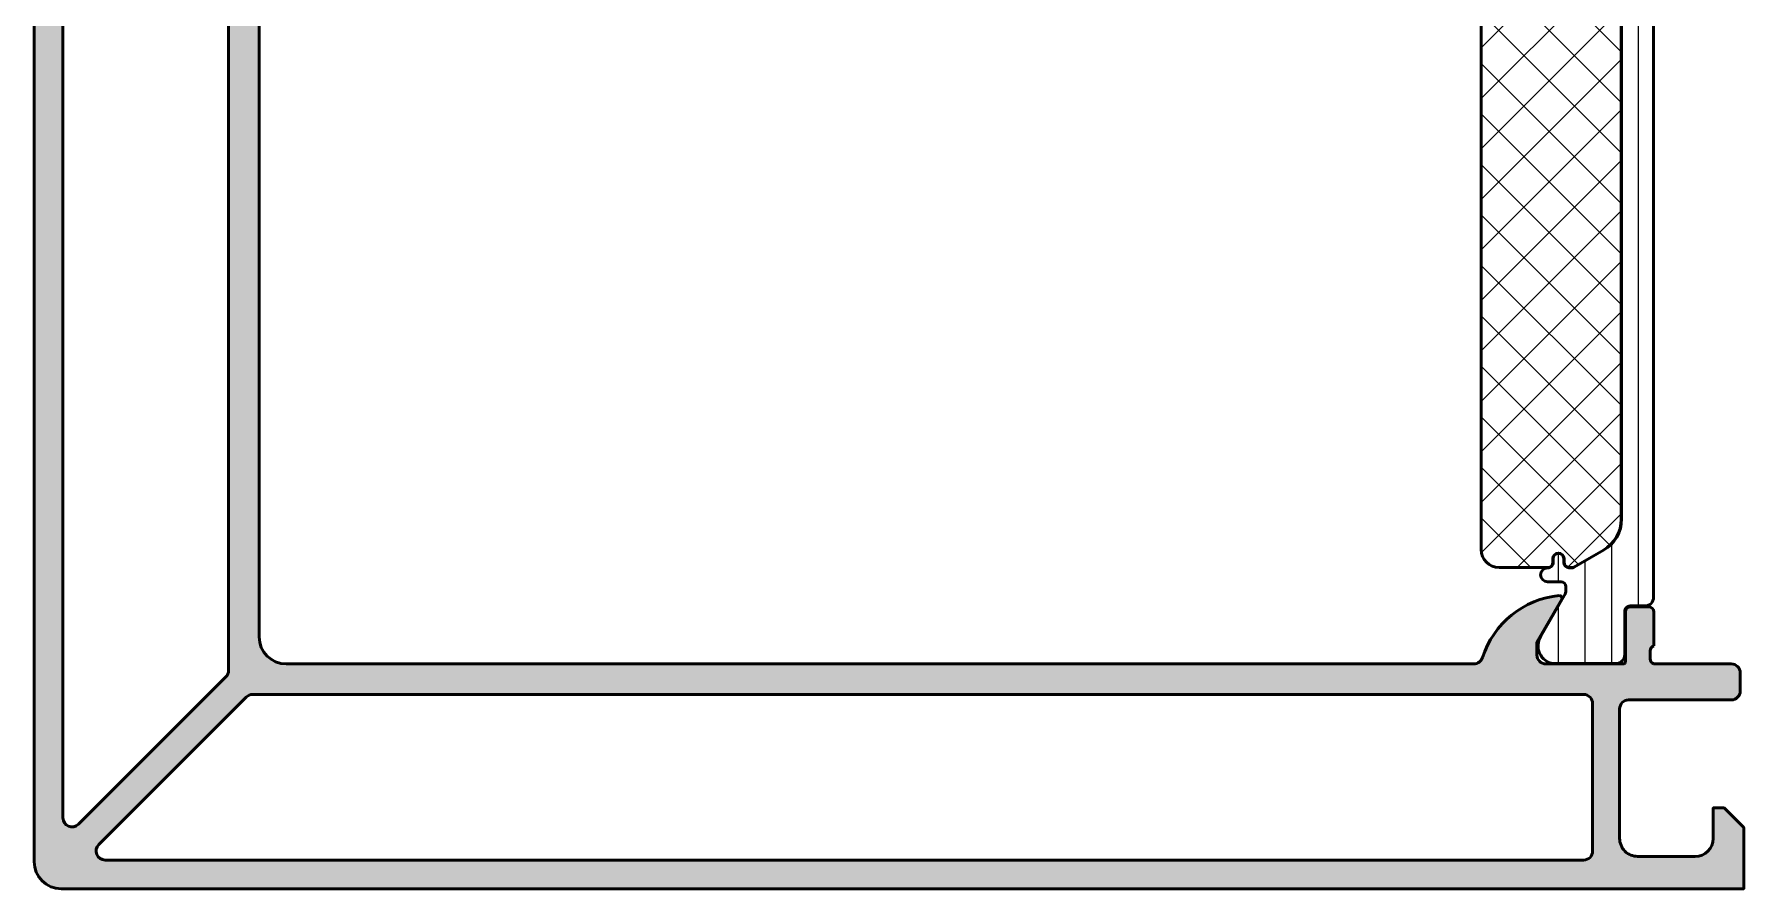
# Model space of a CAD drawing. Extents: x 0 to 95, y 0 to 95.
# Drawn here: x 0 to 95, y 0 to 47.5 of the extents above; entities that cross this region are included whole.
import ezdxf

# ---------------------------------------------------------------- set-up
doc = ezdxf.new("R2010")
doc.units = 0
for name, color, linetype, lineweight in [('0S-Alu contour', 7, 'Continuous', 50), ('0S-Alu hatch', 252, 'Continuous', 25), ('0S-Plastic contour', 254, 'Continuous', 50), ('0S-Plastic hatch', 253, 'Continuous', 25), ('0S-PT contour', 91, 'Continuous', 50), ('0S-PT hatch', 103, 'Continuous', 25)]:
    doc.layers.add(name, color=color, linetype=linetype, lineweight=lineweight)

# ---------------------------------------------------------------- blocks, each defined once
blk = doc.blocks.new('445440__0053F759_4F8C_445B_8C2F_26E1E57AFD2A_')
at = {"layer": '0S-Alu hatch'}
h = blk.add_hatch(color=256, dxfattribs=at)
edge = h.paths.add_edge_path()
edge.add_arc((88.59999999999997, 10.00000000000005), 0.4999999999999716, 90, 180)
edge.add_line((88.1, 10.00000000000005), (88.1, 2.800000000000054))
edge.add_arc((89.10000000000001, 2.800000000000055), 1.000000000000028, 180, 270.0000000000017)
edge.add_line((89.10000000000005, 1.800000000000027), (92.30000000000003, 1.800000000000031))
edge.add_arc((92.30000000000003, 2.800000000000033), 1.000000000000001, 270, 360)
edge.add_line((93.30000000000003, 2.800000000000058), (93.3, 4.500000000000017))
edge.add_line((93.3, 4.500000000000017), (93.89999999999995, 4.500000000000017))
edge.add_line((93.89999999999995, 4.500000000000017), (95, 3.399999999999974))
edge.add_line((95, 3.399999999999974), (95, 0))
edge.add_line((95, 0), (1.5, 4e-16))
edge.add_ellipse((1.5, 1.5), major_axis=(-1.499999999999999, 0), ratio=1, start_angle=0, end_angle=90, ccw=False)
edge.add_line((4e-16, 1.5), (5.8e-15, 95.00000000000003))
edge.add_line((5.8e-15, 95.00000000000003), (3.400000000000053, 95))
edge.add_line((3.400000000000053, 95), (4.500000000000054, 93.90000000000003))
edge.add_line((4.500000000000054, 93.90000000000003), (4.500000000000054, 93.3))
edge.add_line((4.500000000000054, 93.3), (2.800000000000084, 93.30000000000003))
edge.add_arc((2.800000000000067, 92.30000000000003), 1, 89.99999999999903, 180)
edge.add_line((1.800000000000067, 92.30000000000003), (1.800000000000063, 89.1000000000001))
edge.add_arc((2.800000000000065, 89.1000000000001), 1.000000000000001, 180, 269.9999999999994)
edge.add_line((2.800000000000055, 88.10000000000007), (10.00000000000006, 88.1))
edge.add_arc((10.00000000000006, 88.59999999999997), 0.4999999999999716, 269.9999999999996, 360)
edge.add_line((10.50000000000004, 88.59999999999997), (10.50000000000005, 94.29999999999997))
edge.add_ellipse((11.00000000000006, 94.29999999999997), major_axis=(-0.5000000000000107, 0), ratio=1, start_angle=270.0000000000023, end_angle=360, ccw=False)
edge.add_line((11.00000000000004, 94.8), (12.00000000000003, 94.80000000000003))
edge.add_ellipse((12.00000000000005, 94.30000000000003), major_axis=(-0.5, 0), ratio=1, start_angle=180, end_angle=270.00000000000244, ccw=False)
edge.add_line((12.50000000000005, 94.30000000000001), (12.50000000000005, 89.99999999999991))
edge.add_arc((12.76752059199318, 90.07883644654297), 0.2788950563274501, 196.4198764194927, 271.1645893740794)
edge.add_line((12.77318899999147, 89.79999899999991), (13.22678299999157, 89.79999899999993))
edge.add_arc((13.23244365946863, 90.07886709564308), 0.2789255417371435, 268.8371299271128, 343.5754054446431)
edge.add_line((13.49998699999156, 89.99999999999991), (15.37999800000004, 89.99999999999991))
edge.add_ellipse((15.37999800000004, 89.69999999999989), major_axis=(-0.3000000000000114, 0), ratio=1, start_angle=180, end_angle=270, ccw=False)
edge.add_line((15.67999800000005, 89.69999999999989), (15.67999800000005, 88.72002568095712))
edge.add_ellipse((15.37999800000005, 88.72002568095711), major_axis=(-0.2999999999999954, 0), ratio=1, start_angle=90.00000000000028, end_angle=180, ccw=False)
edge.add_line((15.37999800000005, 88.42002568095711), (12.62000000000006, 88.42002568095712))
edge.add_arc((12.62000000000006, 88.30002568095713), 0.1199999999999761, 90, 180)
edge.add_line((12.50000000000008, 88.30002568095713), (12.50000000000009, 84))
edge.add_arc((13.00000000000005, 84), 0.4999999999999556, 180, 270.0000000000047)
edge.add_line((13.00000000000009, 83.50000000000004), (13.70000000000015, 83.5000000000001))
edge.add_line((13.70000000000015, 83.5000000000001), (16.09282032302769, 84.88149545762249))
edge.add_ellipse((16.16188021535182, 84.76188021535187), major_axis=(-0.1381197846482577, 0), ratio=1, start_angle=174.3774224492092, end_angle=300.0000000000007, ccw=False)
edge.add_ellipse((11.32339113815304, 85.23822324117354), major_axis=(-4.99999999999919, 0), ratio=1, start_angle=107.7484163560706, end_angle=174.3774224492106, ccw=False)
edge.add_arc((13.00000000000091, 79.99999999999972), 0.5000000000008437, 107.7484163560707, 180)
edge.add_line((12.50000000000007, 79.99999999999973), (12.49999999999986, 14.00000000000017))
edge.add_arc((13.99999999999986, 14.00000000000016), 1.499999999999998, 180, 269.9999999999998)
edge.add_line((13.99999999999986, 12.50000000000016), (79.99999999999973, 12.50000000000003))
edge.add_arc((79.99999999999973, 13.00000000000058), 0.5000000000005543, 270, 342.2515836439303)
edge.add_ellipse((85.23822324117359, 11.32339113815273), major_axis=(-4.999999999999504, 0), ratio=1, start_angle=275.6225775507901, end_angle=342.25158364392956, ccw=False)
edge.add_ellipse((84.76188021535182, 16.1618802153518), major_axis=(-0.1381197846482728, 0), ratio=1, start_angle=149.9999999999972, end_angle=275.6225775507904, ccw=False)
edge.add_line((84.88149545762246, 16.09282032302765), (83.50000000000009, 13.70000000000013))
edge.add_line((83.50000000000009, 13.70000000000013), (83.50000000000001, 13.0000000000001))
edge.add_arc((84, 13.00000000000004), 0.4999999999999858, 180, 270)
edge.add_line((84, 12.50000000000006), (88.30002568095718, 12.50000000000006))
edge.add_arc((88.3000256809572, 12.62000000000003), 0.119999999999969, 269.9999999999932, 360)
edge.add_line((88.42002568095717, 12.62000000000003), (88.42002568095712, 15.37999800000003))
edge.add_ellipse((88.72002568095714, 15.37999800000003), major_axis=(-0.2999999999999971, 0), ratio=1, start_angle=269.99999999999727, end_angle=360, ccw=False)
edge.add_line((88.72002568095714, 15.67999800000003), (89.69999999999993, 15.67999800000003))
edge.add_ellipse((89.69999999999993, 15.37999800000002), major_axis=(-0.3000000000000096, 0), ratio=1, start_angle=180, end_angle=270, ccw=False)
edge.add_line((89.99999999999994, 15.37999800000002), (89.99999999999994, 13.49998699999151))
edge.add_arc((90.0788670956431, 13.23244365946859), 0.2789255417371304, 106.4245945553546, 181.1628700729015)
edge.add_line((89.79999899999996, 13.22678299999146), (89.79999899999993, 12.77318899999223))
edge.add_arc((90.07883644654297, 12.76752059199316), 0.278895056327452, 178.8354106257594, 253.5801235805075)
edge.add_line((89.99999999999991, 12.50000000000003), (94.30000000000005, 12.49999999999986))
edge.add_ellipse((94.30000000000003, 11.99999999999988), major_axis=(-0.4999999999999876, 0), ratio=1, start_angle=180, end_angle=269.9999999999984, ccw=False)
edge.add_line((94.80000000000003, 11.99999999999986), (94.79999999999998, 11))
edge.add_ellipse((94.29999999999997, 11.00000000000002), major_axis=(-0.5, 0), ratio=1, start_angle=90, end_angle=180, ccw=False)
edge.add_line((94.29999999999997, 10.50000000000002), (88.59999999999997, 10.50000000000002))
edge = h.paths.add_edge_path()
edge.add_arc((86.09999999999997, 2.100000000000042), 0.5000000000000427, 270, 360)
edge.add_line((86.60000000000001, 2.100000000000043), (86.60000000000001, 10.29999999999999))
edge.add_arc((86.1, 10.29999999999999), 0.5000000000000142, 0, 90.0000000000016)
edge.add_line((86.09999999999997, 10.8), (12.13847763108489, 10.79999999999986))
edge.add_arc((12.13847763108489, 10.29999999999987), 0.4999999999999947, 89.9999999999992, 134.9999999999999)
edge.add_line((11.78492424049162, 10.65355339059314), (3.584924240491757, 2.453553390593272))
edge.add_arc((3.938477631085029, 2.099999999999999), 0.4999999999999987, 134.9999999999999, 270)
edge.add_line((3.938477631085029, 1.6), (86.09999999999997, 1.599999999999999))
edge = h.paths.add_edge_path()
edge.add_arc((10.29999999999988, 12.1384776310849), 0.499999999999989, 315, 360)
edge.add_line((10.79999999999986, 12.1384776310849), (10.8, 86.10000000000007))
edge.add_arc((10.30000000000008, 86.10000000000007), 0.4999999999999254, 0, 90)
edge.add_line((10.30000000000008, 86.6), (2.100000000000063, 86.60000000000001))
edge.add_arc((2.100000000000059, 86.09999999999995), 0.500000000000057, 89.99999999999955, 180)
edge.add_line((1.600000000000002, 86.0999999999999), (1.599999999999982, 3.938477631085007))
edge.add_arc((2.099999999999982, 3.938477631085007), 0.4999999999999999, 180, 315.0000000000001)
edge.add_line((2.453553390593256, 3.584924240491734), (10.65355339059314, 11.78492424049164))
at = {"layer": '0S-Alu contour', "color": 7}
for points in [[(4e-16, 1.5), (5.8e-15, 95.00000000000003), (3.400000000000053, 95), (4.500000000000054, 93.90000000000003), (4.500000000000054, 93.3), (2.800000000000084, 93.30000000000003)], [(1.600000000000002, 86.0999999999999), (1.599999999999982, 3.938477631085007)], [(10.79999999999986, 12.1384776310849), (10.8, 86.10000000000007)], [(12.50000000000007, 79.99999999999973), (12.49999999999986, 14.00000000000017)], [(84.88149545762246, 16.09282032302765), (83.50000000000009, 13.70000000000013), (83.50000000000001, 13.0000000000001)], [(88.42002568095717, 12.62000000000003), (88.42002568095712, 15.37999800000003)], [(88.72002568095714, 15.67999800000003), (89.69999999999993, 15.67999800000003)], [(89.99999999999994, 15.37999800000002), (89.99999999999994, 13.49998699999151)], [(13.99999999999986, 12.50000000000016), (79.99999999999973, 12.50000000000003)], [(84, 12.50000000000006), (88.30002568095718, 12.50000000000006)], [(89.79999899999996, 13.22678299999146), (89.79999899999993, 12.77318899999223)], [(89.99999999999991, 12.50000000000003), (94.30000000000005, 12.49999999999986)], [(2.453553390593256, 3.584924240491734), (10.65355339059314, 11.78492424049164)], [(94.80000000000003, 11.99999999999986), (94.79999999999998, 11)], [(11.78492424049162, 10.65355339059314), (3.584924240491757, 2.453553390593272)], [(86.09999999999997, 10.8), (12.13847763108489, 10.79999999999986)], [(94.29999999999997, 10.50000000000002), (88.59999999999997, 10.50000000000002)], [(86.60000000000001, 2.100000000000043), (86.60000000000001, 10.29999999999999)], [(88.1, 10.00000000000005), (88.1, 2.800000000000054)], [(93.30000000000003, 2.800000000000058), (93.3, 4.500000000000017), (93.89999999999995, 4.500000000000017), (95, 3.399999999999974), (95, 0), (1.5, 4e-16)], [(3.938477631085029, 1.6), (86.09999999999997, 1.599999999999999)], [(89.10000000000005, 1.800000000000027), (92.30000000000003, 1.800000000000031)]]:
    blk.add_lwpolyline(points, dxfattribs=at)
at = {"layer": '0S-Alu contour', "color": 7, "extrusion": (0, 0, -1)}
for centre, radius, start, end in [((-85.23822324117359, 11.32339113815273), 4.999999999999504, 17.74841635607043, 84.3774224492099), ((-84.76188021535182, 16.1618802153518), 0.1381197846482728, 84.3774224492096, 210.0000000000028), ((-88.72002568095714, 15.37999800000003), 0.2999999999999971, 0, 90.00000000000273), ((-89.69999999999993, 15.37999800000002), 0.3000000000000096, 90, 180), ((-94.30000000000003, 11.99999999999988), 0.4999999999999876, 90.0000000000016, 180), ((-94.29999999999997, 11.00000000000002), 0.5, 180, 270), ((-1.5, 1.5), 1.499999999999999, 270, 0)]:
    blk.add_arc(centre, radius, start, end, dxfattribs=at)
at = {"layer": '0S-Alu contour', "color": 7}
for centre, radius, start, end in [((13.99999999999986, 14.00000000000016), 1.499999999999998, 180, 269.9999999999998), ((90.0788670956431, 13.23244365946859), 0.2789255417371304, 106.4245945553546, 181.1628700729015), ((79.99999999999973, 13.00000000000058), 0.5000000000005543, 270, 342.2515836439303), ((84, 13.00000000000004), 0.4999999999999858, 180, 270), ((88.3000256809572, 12.62000000000003), 0.119999999999969, 269.9999999999932, 0), ((90.07883644654297, 12.76752059199316), 0.278895056327452, 178.8354106257594, 253.5801235805075), ((10.29999999999988, 12.1384776310849), 0.499999999999989, 315, 0), ((12.13847763108489, 10.29999999999987), 0.4999999999999947, 89.9999999999992, 134.9999999999999), ((86.1, 10.29999999999999), 0.5000000000000142, 0, 90.0000000000016), ((88.59999999999997, 10.00000000000005), 0.4999999999999716, 90, 180), ((2.099999999999982, 3.938477631085007), 0.4999999999999999, 180, 315.0000000000001), ((3.938477631085029, 2.099999999999999), 0.4999999999999987, 134.9999999999999, 270), ((86.09999999999997, 2.100000000000042), 0.5000000000000427, 270, 0), ((89.10000000000001, 2.800000000000055), 1.000000000000028, 180, 270.0000000000017), ((92.30000000000003, 2.800000000000033), 1.000000000000001, 270, 0)]:
    blk.add_arc(centre, radius, start, end, dxfattribs=at)
blk = doc.blocks.new('245307__0D0274F0_D0E6_4BCC_83FA_28DC97B6153F___91D617F6_98F7_4865_BB62_56667D70BF9B_')
at = {"layer": '0S-Plastic hatch'}
h = blk.add_hatch(dxfattribs=at)
h.set_pattern_fill('ANSI31', color=256, scale=0.4680000000000001, angle=45, style=0)
h.set_pattern_definition([(90, (0, 0), (-1.4859, 0), [])])
edge = h.paths.add_edge_path()
edge.add_line((89.98999999999992, 66.29000567891636), (89.98999999999997, 16.20999432108361))
edge.add_ellipse((89.50000267890914, 16.20999432108362), major_axis=(-0.4899973210908258, 0), ratio=1, start_angle=90, end_angle=180, ccw=False)
edge.add_line((89.50000267890914, 15.71999699999279), (88.68966866666672, 15.71999699999999))
edge.add_arc((88.68966866666668, 15.40999699999993), 0.3100000000000538, 89.99999999998948, 180.0079248428868)
edge.add_line((88.3796686696319, 15.40995412247371), (88.38000061238371, 13.0100637501029))
edge.add_ellipse((87.89000463964022, 13.0099959774234), major_axis=(-0.4899959774303982, 0), ratio=1, start_angle=89.99999999822529, end_angle=180.0079247354991, ccw=False)
edge.add_line((87.89000463962505, 12.519999999993), (84.4141775038158, 12.51999999999997))
edge.add_ellipse((84.55577115089181, 13.49981807472282), major_axis=(-0.9899960709244718, 0), ratio=1, start_angle=-32.740756988410794, end_angle=81.77710364110533, ccw=False)
edge.add_line((83.72305944591122, 14.03524634894278), (85.04169560553936, 16.31919148717438))
edge.add_arc((84.60002263447439, 16.57419146095991), 0.509999999999987, 330.0000034006557, 360.0057438232341)
edge.add_line((85.11002263191168, 16.57424258776003), (85.1099999986841, 16.80002606457001))
edge.add_arc((84.84999999994528, 16.79999999995467), 0.2600000000452897, 0.0057438170791521, 89.99999999386829)
edge.add_line((84.84999999997311, 17.05999999999996), (84.09959336060898, 17.05999999999999))
edge.add_ellipse((84.09959336060898, 17.44925907311674), major_axis=(-0.3892590731167508, 0), ratio=1, start_angle=-90.0000000000021, end_angle=89.9999999999979, ccw=False)
edge.add_arc((84.09959336060905, 18.15000000000003), 0.3114818537665336, 269.9999999999922, 360)
edge.add_line((84.41107521437559, 18.15000000000003), (84.41107521437559, 18.3505707952862))
edge.add_ellipse((84.70050441908934, 18.3505707952862), major_axis=(-0.2894292047137554, 0), ratio=1, start_angle=180, end_angle=360, ccw=False)
edge.add_line((84.9899336238031, 18.3505707952862), (84.9899336238031, 18.14999999999994))
edge.add_arc((85.29993362380301, 18.14999999999993), 0.3099999999999312, 180, 266.661561279965)
edge.add_line((85.28188115084544, 17.8405260782875), (85.46501280946023, 17.84052607828744))
edge.add_arc((85.4650128094603, 18.05052607828745), 0.2100000000000151, 269.9999999999806, 299.9999999999989)
edge.add_line((85.5700128094603, 17.86866074349271), (87.20499999999997, 18.81262103807234))
edge.add_arc((86.20000000000002, 20.55333209967905), 2.009999999999962, 299.9999999999986, 360)
edge.add_line((88.21, 20.55333209967905), (88.20999999999997, 61.94666790036811))
edge.add_arc((86.20000000000007, 61.94666790036811), 2.009999999999891, 0, 59.99999999999652)
edge.add_line((87.20500000000013, 63.68737896197468), (85.5700128094606, 64.63133925655441))
edge.add_arc((85.46501280946056, 64.44947392175953), 0.2100000000001375, 60.00000000000698, 90.0000000000155)
edge.add_line((85.4650128094605, 64.65947392175968), (85.2818811508457, 64.65947392175966))
edge.add_arc((85.29993362380308, 64.35000000004719), 0.3099999999999524, 93.33843871999528, 180)
edge.add_line((84.98993362380313, 64.35000000004716), (84.9899336238031, 64.14942920476095))
edge.add_ellipse((84.70050441908933, 64.14942920476095), major_axis=(-0.2894292047137554, 0), ratio=1, start_angle=0, end_angle=180, ccw=False)
edge.add_line((84.41107521437556, 64.14942920476095), (84.41107521437556, 64.35000000004703))
edge.add_arc((84.09959336060898, 64.35000000004707), 0.3114818537665798, 0, 89.99999999999739)
edge.add_ellipse((84.09959336060898, 65.05074092693039), major_axis=(-0.3892590731167331, 0), ratio=1, start_angle=-89.99999999999778, end_angle=90.0000000000021, ccw=False)
edge.add_line((84.09959336060898, 65.44000000004712), (84.84999999997311, 65.4400000000472))
edge.add_arc((84.84999999997311, 65.70000000006468), 0.2600000000174703, 270.0000000000031, 359.9942561768293)
edge.add_line((85.1099999986841, 65.6999739354215), (85.11002263191197, 65.92575741507753))
edge.add_arc((84.6000226344744, 65.92580853903998), 0.5099999999999719, 359.9942564955642, 389.9999965993479)
edge.add_line((85.04169560553936, 66.18080851282554), (83.72305944591083, 68.46475365105783))
edge.add_ellipse((84.55577115089189, 69.00018192527712), major_axis=(-0.9899960709244714, 0), ratio=1, start_angle=-81.77710364109942, end_angle=32.740756988364296, ccw=False)
edge.add_line((84.41417750381576, 69.97999999999996), (87.89000463962505, 69.98000000000695))
edge.add_ellipse((87.89000463962503, 69.49000402256138), major_axis=(-0.4899959774455738, 0), ratio=1, start_angle=179.9920752627534, end_angle=269.99999999999835, ccw=False)
edge.add_line((88.3800006123837, 69.48993624986666), (88.37966866963195, 67.09004587753823))
edge.add_arc((88.68966866667265, 67.09000300000595), 0.310000000005986, 179.9920751560094, 269.9999999988942)
edge.add_line((88.68966866666665, 66.78000299999997), (89.50000267890928, 66.78000300000714))
edge.add_ellipse((89.50000267890918, 66.29000567891642), major_axis=(-0.4899973210907263, 0), ratio=1, start_angle=180, end_angle=269.99999999999, ccw=False)
at = {"layer": '0S-Plastic contour', "color": 7}
for points in [[(84.41417750381576, 69.97999999999996), (87.89000463962505, 69.98000000000695)], [(88.3800006123837, 69.48993624986666), (88.37966866963195, 67.09004587753823)], [(85.04169560553936, 66.18080851282554), (83.72305944591083, 68.46475365105783)], [(88.68966866666665, 66.78000299999997), (89.50000267890928, 66.78000300000714)], [(85.1099999986841, 65.6999739354215), (85.11002263191197, 65.92575741507753)], [(89.98999999999992, 66.29000567891636), (89.98999999999997, 16.20999432108361)], [(84.09959336060898, 65.44000000004712), (84.84999999997311, 65.4400000000472)], [(85.4650128094605, 64.65947392175968), (85.2818811508457, 64.65947392175966)], [(87.20500000000013, 63.68737896197468), (85.5700128094606, 64.63133925655441)], [(84.41107521437556, 64.14942920476095), (84.41107521437556, 64.35000000004703)], [(84.98993362380313, 64.35000000004716), (84.9899336238031, 64.14942920476095)], [(88.21, 20.55333209967905), (88.20999999999997, 61.94666790036811)], [(84.41107521437559, 18.15000000000003), (84.41107521437559, 18.3505707952862)], [(84.9899336238031, 18.3505707952862), (84.9899336238031, 18.14999999999994)], [(85.5700128094603, 17.86866074349271), (87.20499999999997, 18.81262103807234)], [(85.28188115084544, 17.8405260782875), (85.46501280946023, 17.84052607828744)], [(83.72305944591122, 14.03524634894278), (85.04169560553936, 16.31919148717438)], [(84.84999999997311, 17.05999999999996), (84.09959336060898, 17.05999999999999)], [(85.11002263191168, 16.57424258776003), (85.1099999986841, 16.80002606457001)], [(88.3796686696319, 15.40995412247371), (88.38000061238371, 13.0100637501029)], [(89.50000267890914, 15.71999699999279), (88.68966866666672, 15.71999699999999)], [(87.89000463962505, 12.519999999993), (84.4141775038158, 12.51999999999997)]]:
    blk.add_lwpolyline(points, dxfattribs=at)
at = {"layer": '0S-Plastic contour', "color": 7, "extrusion": (0, 0, -1)}
for centre, radius, start, end in [((-84.55577115089189, 69.00018192527712), 0.9899960709244714, 327.2592430116357, 81.77710364109939), ((-87.89000463962503, 69.49000402256138), 0.4899959774455738, 90.00000000000165, 180.0079247372467), ((-89.50000267890918, 66.29000567891642), 0.4899973210907263, 90.00000000000998, 180), ((-84.09959336060898, 65.05074092693039), 0.3892590731167331, 269.9999999999979, 89.99999999999793), ((-84.70050441908933, 64.14942920476095), 0.2894292047137554, 180, 0), ((-84.70050441908934, 18.3505707952862), 0.2894292047137554, 0, 180), ((-84.09959336060898, 17.44925907311674), 0.3892590731167509, 270.0000000000021, 90.0000000000021), ((-89.50000267890914, 16.20999432108362), 0.4899973210908258, 180, 270), ((-84.55577115089181, 13.49981807472282), 0.9899960709244718, 278.2228963588948, 32.74075698841087), ((-87.89000463964022, 13.0099959774234), 0.4899959774303983, 179.9920752645009, 270.0000000017747)]:
    blk.add_arc(centre, radius, start, end, dxfattribs=at)
at = {"layer": '0S-Plastic contour', "color": 7}
for centre, radius, start, end in [((88.68966866667265, 67.09000300000595), 0.310000000005986, 179.9920751560094, 269.9999999988942), ((84.84999999997311, 65.70000000006468), 0.2600000000174703, 270.0000000000031, 359.9942561768293), ((84.6000226344744, 65.92580853903998), 0.5099999999999719, 359.9942564955642, 29.99999659934793), ((84.09959336060898, 64.35000000004707), 0.3114818537665798, 0, 89.99999999999739), ((85.29993362380308, 64.35000000004719), 0.3099999999999524, 93.33843871999528, 180), ((85.46501280946056, 64.44947392175953), 0.2100000000001375, 60.00000000000698, 90.0000000000155), ((86.20000000000007, 61.94666790036811), 2.009999999999891, 0, 59.99999999999652), ((86.20000000000002, 20.55333209967905), 2.009999999999962, 299.9999999999986, 0), ((84.09959336060905, 18.15000000000003), 0.3114818537665336, 269.9999999999922, 0), ((85.29993362380301, 18.14999999999993), 0.3099999999999312, 180, 266.661561279965), ((85.4650128094603, 18.05052607828745), 0.2100000000000151, 269.9999999999806, 299.9999999999989), ((84.84999999994528, 16.79999999995467), 0.2600000000452897, 0.0057438170791521, 89.99999999386829), ((84.60002263447439, 16.57419146095991), 0.509999999999987, 330.0000034006557, 0.0057438232341285), ((88.68966866666668, 15.40999699999993), 0.3100000000000538, 89.99999999998948, 180.0079248428868)]:
    blk.add_arc(centre, radius, start, end, dxfattribs=at)
blk = doc.blocks.new('465680__CB4C6DCC_00BF_4249_B1B3_60F80574B212_')
at = {"layer": '0S-PT hatch'}
h = blk.add_hatch(dxfattribs=at)
h.set_pattern_fill('ANSI37', color=256, scale=0.625, angle=90, style=0)
h.set_pattern_definition([(135, (0, 0), (-1.403165018917055, -1.403165018917055), []), (225, (0, 0), (1.403165018917055, -1.403165018917055), [])])
edge = h.paths.add_edge_path()
edge.add_line((80.41, 63.65020331974262), (80.41, 18.84979668030448))
edge.add_arc((81.4, 18.84979668030449), 0.990000000000009, 180, 269.9999999999992)
edge.add_line((81.39999999999998, 17.85979668030448), (84.10107521437558, 17.85979668030449))
edge.add_arc((84.10107521437556, 18.1497966803045), 0.2900000000000098, 270.0000000000028, 360)
edge.add_line((84.39107521437556, 18.1497966803045), (84.39107521437558, 18.35036747559074))
edge.add_ellipse((84.70050441908934, 18.35036747559074), major_axis=(-0.3094292047137657, 0), ratio=1, start_angle=180, end_angle=360, ccw=False)
edge.add_line((85.00993362380311, 18.35036747559074), (85.00993362380311, 18.1497966803045))
edge.add_arc((85.29993362380308, 18.1497966803045), 0.289999999999992, 180, 266.5483281938149)
edge.add_line((85.28247370832827, 17.86032275859201), (85.46501280946045, 17.860322758592))
edge.add_arc((85.46501280946045, 18.05032275859199), 0.1899999999999906, 270, 300.0000000000011)
edge.add_line((85.56001280946043, 17.88577793187296), (87.195, 18.82973822645255))
edge.add_arc((86.2, 20.55312877998357), 1.989999999999982, 300, 360)
edge.add_line((88.18999999999998, 20.55312877998357), (88.18999999999997, 61.94646458067261))
edge.add_arc((86.19999999999999, 61.94646458067262), 1.98999999999998, 0, 60.00000000000049)
edge.add_line((87.19499999999996, 63.66985513420365), (85.56001280946039, 64.61381542878323))
edge.add_arc((85.46501280946046, 64.44927060206423), 0.189999999999929, 60.00000000000783, 90.00000000000857)
edge.add_line((85.46501280946045, 64.63927060206414), (85.28247370832794, 64.63927060206414))
edge.add_arc((85.29993362380308, 64.34979668035166), 0.2900000000000238, 93.45167180624944, 180)
edge.add_line((85.00993362380308, 64.34979668035167), (85.0099336238031, 64.14922588506545))
edge.add_ellipse((84.69996681190153, 64.14922588506545), major_axis=(-0.3099668119015604, 0), ratio=1, start_angle=0, end_angle=180, ccw=False)
edge.add_line((84.38999999999999, 64.14922588506545), (84.38999999999996, 64.3497966803045))
edge.add_arc((84.09959336060898, 64.34979668030452), 0.2904066393909659, 0, 89.99999999899907)
edge.add_line((84.09959336061407, 64.64020331969549), (81.40000000001729, 64.64020331974261))
edge.add_arc((81.39999999999998, 63.65020331974262), 0.9899999999999877, 89.99999999899909, 180)
at = {"layer": '0S-PT contour', "color": 7}
for points in [[(84.09959336061407, 64.64020331969549), (81.40000000001729, 64.64020331974261)], [(85.46501280946045, 64.63927060206414), (85.28247370832794, 64.63927060206414)], [(87.19499999999996, 63.66985513420365), (85.56001280946039, 64.61381542878323)], [(84.38999999999999, 64.14922588506545), (84.38999999999996, 64.3497966803045)], [(85.00993362380308, 64.34979668035167), (85.0099336238031, 64.14922588506545)], [(80.41, 63.65020331974262), (80.41, 18.84979668030448)], [(88.18999999999998, 20.55312877998357), (88.18999999999997, 61.94646458067261)], [(84.39107521437556, 18.1497966803045), (84.39107521437558, 18.35036747559074)], [(85.00993362380311, 18.35036747559074), (85.00993362380311, 18.1497966803045)], [(85.56001280946043, 17.88577793187296), (87.195, 18.82973822645255)], [(81.39999999999998, 17.85979668030448), (84.10107521437558, 17.85979668030449)], [(85.28247370832827, 17.86032275859201), (85.46501280946045, 17.860322758592)]]:
    blk.add_lwpolyline(points, dxfattribs=at)
for centre, radius, start, end in [((81.39999999999998, 63.65020331974262), 0.9899999999999877, 89.99999999899909, 180), ((84.09959336060898, 64.34979668030452), 0.2904066393909659, 0, 89.99999999899907), ((85.29993362380308, 64.34979668035166), 0.2900000000000238, 93.45167180624944, 180), ((85.46501280946046, 64.44927060206423), 0.189999999999929, 60.00000000000783, 90.00000000000857), ((86.19999999999999, 61.94646458067262), 1.98999999999998, 0, 60.00000000000049), ((86.2, 20.55312877998357), 1.989999999999982, 300, 0), ((81.4, 18.84979668030449), 0.990000000000009, 180, 269.9999999999992), ((84.10107521437556, 18.1497966803045), 0.2900000000000098, 270.0000000000028, 0), ((85.29993362380308, 18.1497966803045), 0.289999999999992, 180, 266.5483281938149), ((85.46501280946045, 18.05032275859199), 0.1899999999999906, 270, 300.0000000000011)]:
    blk.add_arc(centre, radius, start, end, dxfattribs=at)
at = {"layer": '0S-PT contour', "color": 7, "extrusion": (0, 0, -1)}
for centre, radius, start, end in [((-84.69996681190153, 64.14922588506545), 0.3099668119015604, 180, 0), ((-84.70050441908934, 18.35036747559074), 0.3094292047137657, 0, 180)]:
    blk.add_arc(centre, radius, start, end, dxfattribs=at)
blk = doc.blocks.new('465680__9F8E82D5_FA5D_4145_8261_4F564CBD3CA3_')
at = {"layer": '0S-Alu contour', "color": 7}
blk.add_blockref('445440__0053F759_4F8C_445B_8C2F_26E1E57AFD2A_', (0, 0), dxfattribs=at)
at = {"layer": '0S-Plastic contour', "color": 7}
blk.add_blockref('245307__0D0274F0_D0E6_4BCC_83FA_28DC97B6153F___91D617F6_98F7_4865_BB62_56667D70BF9B_', (0, 0), dxfattribs=at)
at = {"layer": '0S-PT contour', "color": 7}
blk.add_blockref('465680__CB4C6DCC_00BF_4249_B1B3_60F80574B212_', (0, 0), dxfattribs=at)

msp = doc.modelspace()

# ---------------------------------------------------------------- block references
at = {"layer": '0S-Alu contour', "color": 7}
msp.add_blockref('465680__9F8E82D5_FA5D_4145_8261_4F564CBD3CA3_', (0, 0), dxfattribs=at)

doc.saveas('drawing.dxf')
